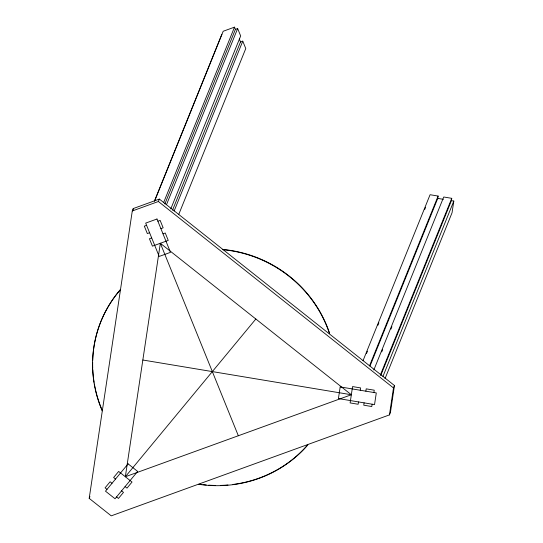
<?xml version="1.0" encoding="UTF-8"?>
<svg xmlns="http://www.w3.org/2000/svg" width="543" height="543" viewBox="0 0 543 543"><rect width="100%" height="100%" fill="white"/><g stroke="black" fill="none" stroke-linecap="round" stroke-linejoin="round"><path stroke-width="0.81" d="M89.195 498.365L132.282 210.969L133.266 208.546L159.357 199.084L394.462 385.53L390.424 412.483L389.446 414.906L111.247 515.85L89.195 498.365L89.928 496.546M133.015 210.222L133.266 208.546M125.338 476.747L160.341 243.278L351.341 394.747L125.338 476.747L255.841 319.012M358.489 401.922L358.142 404.257L350.113 402.92L352.563 386.575L360.593 387.912L360.24 390.247M364.109 402.858L363.756 405.193L371.785 406.531L372.131 404.196M365.86 391.184L366.206 388.849L374.236 390.186L373.883 392.521M389.446 414.906L393.485 387.953L394.462 385.53M370.088 365.873L437.753 198.392L438.106 196.057L430.076 194.72L363.05 360.627M380.874 375.22L451.396 200.666L451.749 198.331L443.719 196.994L373.828 369.98M451.396 200.666L453.805 201.066L452.054 212.741L385.021 378.647M154.49 200.985L221.843 34.29M154.579 201.086L223.2 31.25L234.501 27.15L235.397 29.37L164.875 203.93M132.282 210.969L158.38 201.507L159.357 199.084M163.653 202.491L234.501 27.15M166.497 204.684L237.658 28.555L235.397 29.37M170.773 208.946L240.664 35.96L237.658 28.555M172.518 210.229L240.501 41.967L239.3 39.001M174.147 210.983L242.762 41.146L240.501 41.967M178.735 214.465L245.769 48.558L242.762 41.146M366.511 353.527L367.462 351.165M377.948 325.223L378.899 322.861M424.646 209.639L425.597 207.277M369.484 365.894L438.106 196.057M381.743 351.871L382.693 349.509M390.953 329.065L391.91 326.71M380.27 375.247L451.749 198.331M382.964 376.408L453.805 201.066M146.583 225.325L144.323 226.146L147.329 233.558L149.59 232.737M157.884 221.225L160.144 220.41L163.151 227.816L160.891 228.637M151.687 237.922L149.427 238.744L152.434 246.149L168.249 240.406L165.248 233.001L162.988 233.823M437.753 198.392L443.373 199.329M142.836 360.016L351.341 394.747M158.38 201.507L393.485 387.953M115.537 479.035L113.63 477.521L118.652 471.446L132.024 482.048L127.001 488.123L125.087 486.609M112.021 483.284L110.114 481.77L105.091 487.838L106.998 489.358M121.571 490.858L123.485 492.372L118.462 498.447L116.548 496.926M160.341 243.278L238.336 435.751M307.888 444.826A122.094 117.655 22 0 1 198.657 484.308M102.233 410.854A122.094 117.655 22 0 1 120.179 289.969M222.766 249.678A122.094 117.655 22 0 1 329.472 333.477M306.876 445.851A122.094 117.655 22 0 1 239.517 483.426M238.682 483.575A122.094 117.655 22 0 1 232.954 484.444M227.972 484.98A122.094 117.655 22 0 1 220.424 485.401M215.388 485.428A122.094 117.655 22 0 1 208.709 485.15M206.225 484.953A122.094 117.655 22 0 1 202.912 484.614M201.249 484.41A122.094 117.655 22 0 1 199.586 484.186M102.328 410.61A122.094 117.655 22 0 1 95.33 388.89M95.161 388.075A122.094 117.655 22 0 1 94.367 383.976M94.095 382.32A122.094 117.655 22 0 1 92.792 369.756M92.717 368.073A122.094 117.655 22 0 1 92.67 362.208M92.71 360.538A122.094 117.655 22 0 1 120.274 289.731M222.861 249.434A122.094 117.655 22 0 1 329.574 333.232M340.176 386.908L338.425 398.576L374.541 404.596L376.292 392.922L340.176 386.908M128.094 463.858L105.491 491.177L115.041 498.752L137.644 471.433L128.094 463.858M156.988 219.005L145.687 223.105L159.194 256.439L170.495 252.339L156.988 219.005"/></g></svg>
